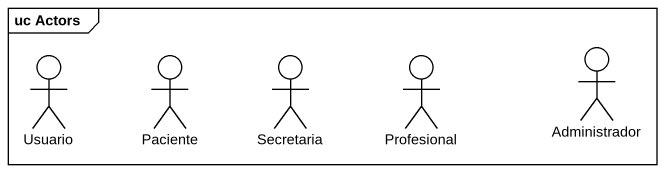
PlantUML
@startuml
mainframe uc Actors
actor Usuario
actor Paciente
actor Secretaria
actor Profesional
actor Administrador
@enduml
